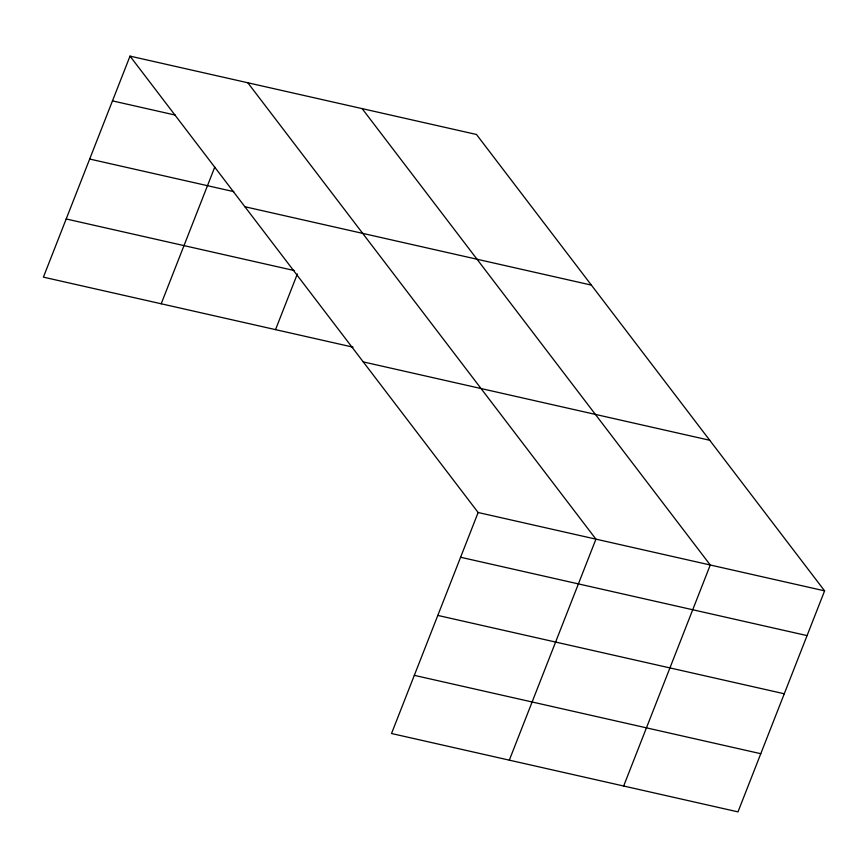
<?xml version="1.0" encoding="UTF-8"?>
<svg xmlns="http://www.w3.org/2000/svg" width="868" height="868" viewBox="0 0 868 868"><rect width="100%" height="100%" fill="white"/><g stroke="black" fill="none" stroke-linecap="round" stroke-linejoin="round"><path stroke-width="1.3" d="M130.016 56.127L478.138 512.511L391.522 733.514L737.984 811.873L824.6 590.858L476.478 134.486L130.016 56.127L43.4 277.142L353.07 347.167M161.198 303.778L214.754 167.123M275.536 329.634L297.355 273.941M509.321 760.151L595.936 539.147L247.814 82.775M623.658 786.007L710.263 565.003L362.14 108.63M112.471 100.883L175.303 115.086M89.675 159.039L233.763 191.633M244.895 206.736L591.358 285.095M66.196 218.975L294.382 270.577M363.258 361.902L709.72 440.26M478.138 512.511L824.6 590.858M460.593 557.256L807.066 635.604M437.808 615.423L784.271 693.771M414.318 675.347L760.78 753.706"/></g></svg>
